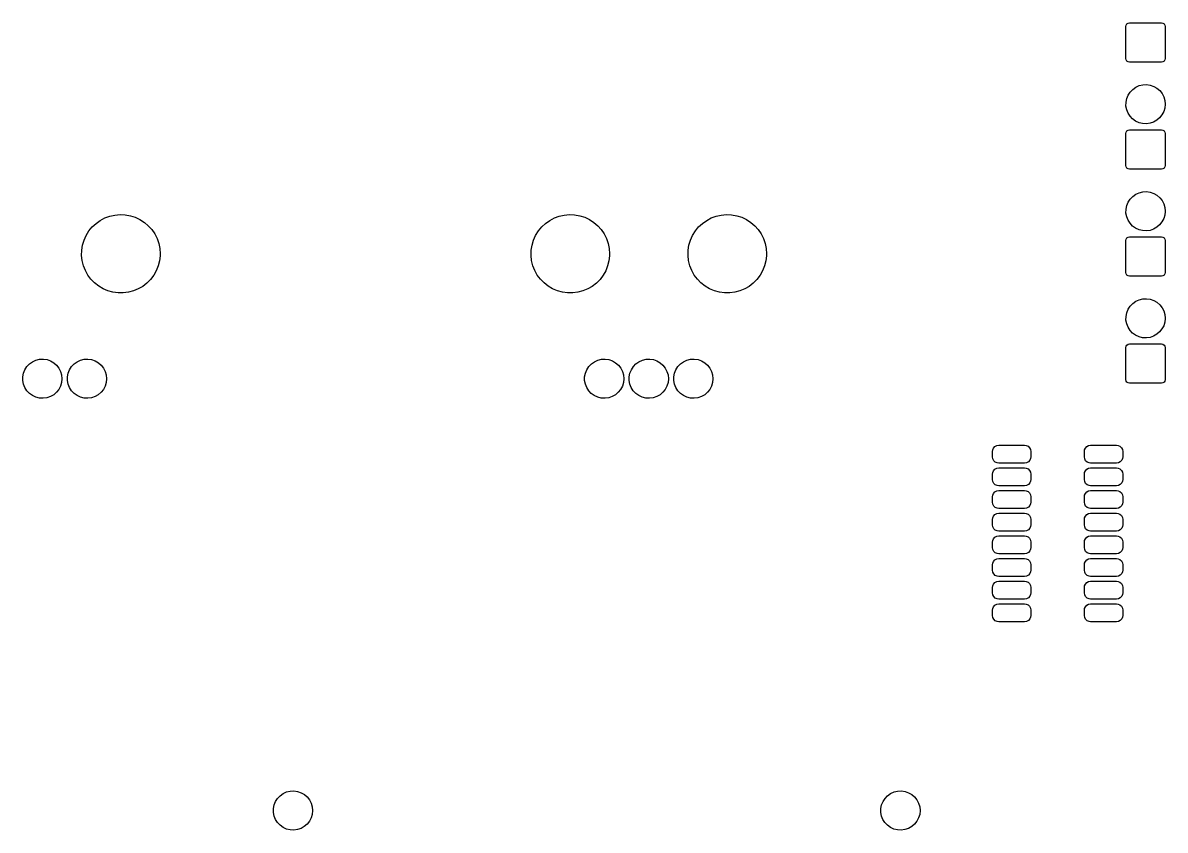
# Model space of a CAD drawing. Extents: x 10 to 584, y -410 to -10.
# Drawn here: x 224.9 to 289, y -157.2 to -112 of the extents above; entities that cross this region are included whole.
import ezdxf

# ---------------------------------------------------------------- set-up
doc = ezdxf.new("R2010")
doc.units = 0
doc.layers.add('BLACK', color=7, linetype='CONTINUOUS')

msp = doc.modelspace()

# ---------------------------------------------------------------- linework, layer by layer
at = {"layer": 'BLACK', "linetype": 'CONTINUOUS'}
for p, q in [((286.775, -112.1), (286.818, -112.035)), ((286.818, -112.035), (286.883, -111.992)), ((286.883, -111.992), (286.96, -111.977)), ((286.96, -111.977), (288.76, -111.977)), ((288.76, -111.977), (288.836, -111.992)), ((288.836, -111.992), (288.901, -112.035)), ((288.901, -112.035), (288.944, -112.1)), ((286.76, -112.177), (286.775, -112.1)), ((286.76, -113.977), (286.76, -112.177)), ((288.944, -112.1), (288.96, -112.177)), ((288.96, -112.177), (288.96, -113.977)), ((286.775, -114.053), (286.76, -113.977)), ((288.96, -113.977), (288.944, -114.053)), ((286.818, -114.118), (286.775, -114.053)), ((286.883, -114.162), (286.818, -114.118)), ((286.96, -114.177), (286.883, -114.162)), ((288.76, -114.177), (286.96, -114.177)), ((288.836, -114.162), (288.76, -114.177)), ((288.901, -114.118), (288.836, -114.162)), ((288.944, -114.053), (288.901, -114.118)), ((286.883, -116.031), (286.996, -115.855)), ((286.996, -115.855), (287.141, -115.704)), ((287.141, -115.704), (287.311, -115.583)), ((287.311, -115.583), (287.501, -115.497)), ((287.501, -115.497), (287.705, -115.448)), ((287.705, -115.448), (287.913, -115.438)), ((287.913, -115.438), (288.12, -115.468)), ((288.12, -115.468), (288.318, -115.537)), ((288.318, -115.537), (288.498, -115.641)), ((288.498, -115.641), (288.656, -115.778)), ((288.656, -115.778), (288.785, -115.943)), ((286.764, -116.638), (286.765, -116.429)), ((286.765, -116.429), (286.805, -116.224)), ((286.805, -116.224), (286.883, -116.031)), ((288.785, -115.943), (288.881, -116.128)), ((288.881, -116.128), (288.94, -116.329)), ((288.96, -116.543), (288.939, -116.75)), ((288.94, -116.329), (288.96, -116.537)), ((288.96, -116.537), (288.96, -116.543)), ((286.803, -116.844), (286.764, -116.638)), ((286.88, -117.038), (286.803, -116.844)), ((286.993, -117.214), (286.88, -117.038)), ((288.782, -117.136), (288.652, -117.3)), ((288.879, -116.951), (288.782, -117.136)), ((288.939, -116.75), (288.879, -116.951)), ((287.136, -117.366), (286.993, -117.214)), ((287.306, -117.488), (287.136, -117.366)), ((287.496, -117.575), (287.306, -117.488)), ((287.699, -117.625), (287.496, -117.575)), ((287.908, -117.636), (287.699, -117.625)), ((288.115, -117.607), (287.908, -117.636)), ((288.312, -117.539), (288.115, -117.607)), ((288.494, -117.436), (288.312, -117.539)), ((288.652, -117.3), (288.494, -117.436)), ((286.76, -118.177), (286.775, -118.1)), ((286.76, -119.977), (286.76, -118.177)), ((286.775, -118.1), (286.818, -118.035)), ((286.818, -118.035), (286.883, -117.992)), ((286.883, -117.992), (286.96, -117.977)), ((286.96, -117.977), (288.76, -117.977)), ((288.76, -117.977), (288.836, -117.992)), ((288.836, -117.992), (288.901, -118.035)), ((288.901, -118.035), (288.944, -118.1)), ((288.944, -118.1), (288.96, -118.177)), ((288.96, -118.177), (288.96, -119.977)), ((286.775, -120.053), (286.76, -119.977)), ((286.818, -120.118), (286.775, -120.053)), ((286.883, -120.162), (286.818, -120.118)), ((286.96, -120.177), (286.883, -120.162)), ((288.76, -120.177), (286.96, -120.177)), ((288.836, -120.162), (288.76, -120.177)), ((288.901, -120.118), (288.836, -120.162)), ((288.944, -120.053), (288.901, -120.118)), ((288.96, -119.977), (288.944, -120.053)), ((287.141, -121.704), (287.311, -121.583)), ((287.311, -121.583), (287.501, -121.497)), ((287.501, -121.497), (287.705, -121.448)), ((287.705, -121.448), (287.913, -121.438)), ((287.913, -121.438), (288.12, -121.468)), ((288.12, -121.468), (288.318, -121.537)), ((288.318, -121.537), (288.498, -121.641)), ((288.498, -121.641), (288.656, -121.778)), ((286.765, -122.429), (286.805, -122.224)), ((286.805, -122.224), (286.883, -122.031)), ((286.883, -122.031), (286.996, -121.855)), ((286.996, -121.855), (287.141, -121.704)), ((288.656, -121.778), (288.785, -121.943)), ((288.785, -121.943), (288.881, -122.128)), ((288.881, -122.128), (288.94, -122.329)), ((288.94, -122.329), (288.96, -122.537)), ((229.254, -123.049), (229.512, -122.913)), ((229.512, -122.913), (229.786, -122.812)), ((229.786, -122.812), (230.071, -122.749)), ((230.071, -122.749), (230.361, -122.723)), ((230.361, -122.723), (230.652, -122.737)), ((230.652, -122.737), (230.939, -122.788)), ((230.939, -122.788), (231.217, -122.877)), ((231.217, -122.877), (231.48, -123.002)), ((254.454, -123.049), (254.712, -122.913)), ((254.712, -122.913), (254.986, -122.812)), ((254.986, -122.812), (255.271, -122.749)), ((255.271, -122.749), (255.561, -122.723)), ((255.561, -122.723), (255.852, -122.737)), ((255.852, -122.737), (256.139, -122.788)), ((256.139, -122.788), (256.417, -122.877)), ((256.417, -122.877), (256.68, -123.002)), ((263.254, -123.049), (263.512, -122.913)), ((263.512, -122.913), (263.786, -122.812)), ((263.786, -122.812), (264.071, -122.749)), ((264.071, -122.749), (264.361, -122.723)), ((264.361, -122.723), (264.652, -122.737)), ((264.652, -122.737), (264.939, -122.788)), ((264.939, -122.788), (265.217, -122.877)), ((265.217, -122.877), (265.48, -123.002)), ((286.764, -122.638), (286.765, -122.429)), ((286.803, -122.844), (286.764, -122.638)), ((286.88, -123.038), (286.803, -122.844)), ((288.879, -122.951), (288.782, -123.136)), ((288.939, -122.75), (288.879, -122.951)), ((288.96, -122.543), (288.939, -122.75)), ((288.96, -122.537), (288.96, -122.543)), ((228.618, -123.642), (228.803, -123.417)), ((228.803, -123.417), (229.017, -123.218)), ((229.017, -123.218), (229.254, -123.049)), ((231.48, -123.002), (231.725, -123.161)), ((231.725, -123.161), (231.946, -123.351)), ((231.946, -123.351), (232.141, -123.568)), ((232.141, -123.568), (232.305, -123.81)), ((253.818, -123.642), (254.003, -123.417)), ((254.003, -123.417), (254.217, -123.218)), ((254.217, -123.218), (254.454, -123.049)), ((256.68, -123.002), (256.925, -123.161)), ((256.925, -123.161), (257.146, -123.351)), ((257.146, -123.351), (257.341, -123.568)), ((257.341, -123.568), (257.505, -123.81)), ((262.618, -123.642), (262.803, -123.417)), ((262.803, -123.417), (263.017, -123.218)), ((263.017, -123.218), (263.254, -123.049)), ((265.48, -123.002), (265.725, -123.161)), ((265.725, -123.161), (265.946, -123.351)), ((265.946, -123.351), (266.141, -123.568)), ((266.141, -123.568), (266.305, -123.81)), ((286.993, -123.214), (286.88, -123.038)), ((287.136, -123.366), (286.993, -123.214)), ((287.306, -123.488), (287.136, -123.366)), ((287.496, -123.575), (287.306, -123.488)), ((287.699, -123.625), (287.496, -123.575)), ((288.115, -123.607), (287.908, -123.636)), ((288.312, -123.539), (288.115, -123.607)), ((288.494, -123.436), (288.312, -123.539)), ((288.652, -123.3), (288.494, -123.436)), ((288.782, -123.136), (288.652, -123.3)), ((228.262, -124.435), (228.345, -124.156)), ((228.345, -124.156), (228.465, -123.89)), ((228.465, -123.89), (228.618, -123.642)), ((232.305, -123.81), (232.435, -124.07)), ((232.435, -124.07), (232.53, -124.346)), ((253.462, -124.435), (253.545, -124.156)), ((253.545, -124.156), (253.665, -123.89)), ((253.665, -123.89), (253.818, -123.642)), ((257.505, -123.81), (257.635, -124.07)), ((257.635, -124.07), (257.73, -124.346)), ((262.262, -124.435), (262.345, -124.156)), ((262.345, -124.156), (262.465, -123.89)), ((262.465, -123.89), (262.618, -123.642)), ((266.305, -123.81), (266.435, -124.07)), ((266.435, -124.07), (266.53, -124.346)), ((286.76, -124.177), (286.775, -124.1)), ((286.76, -125.977), (286.76, -124.177)), ((286.775, -124.1), (286.818, -124.035)), ((286.818, -124.035), (286.883, -123.992)), ((286.883, -123.992), (286.96, -123.977)), ((286.96, -123.977), (288.76, -123.977)), ((287.908, -123.636), (287.699, -123.625)), ((288.76, -123.977), (288.836, -123.992)), ((288.836, -123.992), (288.901, -124.035)), ((288.901, -124.035), (288.944, -124.1)), ((288.944, -124.1), (288.96, -124.177)), ((288.96, -124.177), (288.96, -125.977)), ((228.209, -125.015), (228.216, -124.723)), ((228.216, -124.723), (228.262, -124.435)), ((232.53, -124.346), (232.588, -124.632)), ((232.588, -124.632), (232.607, -124.923)), ((253.409, -125.015), (253.416, -124.723)), ((253.416, -124.723), (253.462, -124.435)), ((257.73, -124.346), (257.788, -124.632)), ((257.788, -124.632), (257.807, -124.923)), ((262.209, -125.015), (262.216, -124.723)), ((262.216, -124.723), (262.262, -124.435)), ((266.53, -124.346), (266.588, -124.632)), ((266.588, -124.632), (266.607, -124.923)), ((228.241, -125.305), (228.209, -125.015)), ((228.31, -125.588), (228.241, -125.305)), ((232.571, -125.32), (232.5, -125.603)), ((232.605, -125.03), (232.571, -125.32)), ((232.607, -124.923), (232.605, -125.03)), ((253.441, -125.305), (253.409, -125.015)), ((253.51, -125.588), (253.441, -125.305)), ((257.771, -125.32), (257.7, -125.603)), ((257.805, -125.03), (257.771, -125.32)), ((257.807, -124.923), (257.805, -125.03)), ((262.241, -125.305), (262.209, -125.015)), ((262.31, -125.588), (262.241, -125.305)), ((266.571, -125.32), (266.5, -125.603)), ((266.605, -125.03), (266.571, -125.32)), ((266.607, -124.923), (266.605, -125.03)), ((228.417, -125.86), (228.31, -125.588)), ((228.558, -126.115), (228.417, -125.86)), ((228.732, -126.349), (228.558, -126.115)), ((232.248, -126.127), (232.073, -126.36)), ((232.391, -125.873), (232.248, -126.127)), ((232.5, -125.603), (232.391, -125.873)), ((253.617, -125.86), (253.51, -125.588)), ((253.758, -126.115), (253.617, -125.86)), ((253.932, -126.349), (253.758, -126.115)), ((257.448, -126.127), (257.273, -126.36)), ((257.591, -125.873), (257.448, -126.127)), ((257.7, -125.603), (257.591, -125.873)), ((262.417, -125.86), (262.31, -125.588)), ((262.558, -126.115), (262.417, -125.86)), ((262.732, -126.349), (262.558, -126.115)), ((266.248, -126.127), (266.073, -126.36)), ((266.391, -125.873), (266.248, -126.127)), ((266.5, -125.603), (266.391, -125.873)), ((286.775, -126.053), (286.76, -125.977)), ((286.818, -126.118), (286.775, -126.053)), ((286.883, -126.162), (286.818, -126.118)), ((286.96, -126.177), (286.883, -126.162)), ((288.836, -126.162), (288.76, -126.177)), ((288.901, -126.118), (288.836, -126.162)), ((288.944, -126.053), (288.901, -126.118)), ((288.96, -125.977), (288.944, -126.053)), ((228.935, -126.558), (228.732, -126.349)), ((229.164, -126.738), (228.935, -126.558)), ((229.415, -126.886), (229.164, -126.738)), ((231.637, -126.747), (231.385, -126.893)), ((231.868, -126.568), (231.637, -126.747)), ((232.073, -126.36), (231.868, -126.568)), ((254.135, -126.558), (253.932, -126.349)), ((254.364, -126.738), (254.135, -126.558)), ((254.615, -126.886), (254.364, -126.738)), ((256.837, -126.747), (256.585, -126.893)), ((257.068, -126.568), (256.837, -126.747)), ((257.273, -126.36), (257.068, -126.568)), ((262.935, -126.558), (262.732, -126.349)), ((263.164, -126.738), (262.935, -126.558)), ((263.415, -126.886), (263.164, -126.738)), ((265.637, -126.747), (265.385, -126.893)), ((265.868, -126.568), (265.637, -126.747)), ((266.073, -126.36), (265.868, -126.568)), ((288.76, -126.177), (286.96, -126.177)), ((229.684, -127), (229.415, -126.886)), ((229.965, -127.078), (229.684, -127)), ((230.254, -127.117), (229.965, -127.078)), ((230.545, -127.118), (230.254, -127.117)), ((230.835, -127.081), (230.545, -127.118)), ((231.116, -127.005), (230.835, -127.081)), ((231.385, -126.893), (231.116, -127.005)), ((254.884, -127), (254.615, -126.886)), ((255.165, -127.078), (254.884, -127)), ((255.454, -127.117), (255.165, -127.078)), ((255.745, -127.118), (255.454, -127.117)), ((256.035, -127.081), (255.745, -127.118)), ((256.316, -127.005), (256.035, -127.081)), ((256.585, -126.893), (256.316, -127.005)), ((263.684, -127), (263.415, -126.886)), ((263.965, -127.078), (263.684, -127)), ((264.254, -127.117), (263.965, -127.078)), ((264.545, -127.118), (264.254, -127.117)), ((264.835, -127.081), (264.545, -127.118)), ((265.116, -127.005), (264.835, -127.081)), ((265.385, -126.893), (265.116, -127.005)), ((287.501, -127.497), (287.705, -127.448)), ((287.705, -127.448), (287.913, -127.438)), ((287.913, -127.438), (288.12, -127.468)), ((286.805, -128.224), (286.883, -128.031)), ((286.883, -128.031), (286.996, -127.855)), ((286.996, -127.855), (287.141, -127.704)), ((287.141, -127.704), (287.311, -127.583)), ((287.311, -127.583), (287.501, -127.497)), ((288.12, -127.468), (288.318, -127.537)), ((288.318, -127.537), (288.498, -127.641)), ((288.498, -127.641), (288.656, -127.778)), ((288.656, -127.778), (288.785, -127.943)), ((288.785, -127.943), (288.881, -128.128)), ((286.764, -128.638), (286.765, -128.429)), ((286.803, -128.844), (286.764, -128.638)), ((286.765, -128.429), (286.805, -128.224)), ((288.881, -128.128), (288.94, -128.329)), ((288.96, -128.543), (288.939, -128.75)), ((288.94, -128.329), (288.96, -128.537)), ((288.96, -128.537), (288.96, -128.543)), ((286.88, -129.038), (286.803, -128.844)), ((286.993, -129.214), (286.88, -129.038)), ((287.136, -129.366), (286.993, -129.214)), ((287.306, -129.488), (287.136, -129.366)), ((288.652, -129.3), (288.494, -129.436)), ((288.782, -129.136), (288.652, -129.3)), ((288.879, -128.951), (288.782, -129.136)), ((288.939, -128.75), (288.879, -128.951)), ((286.818, -130.035), (286.883, -129.992)), ((286.883, -129.992), (286.96, -129.977)), ((286.96, -129.977), (288.76, -129.977)), ((287.496, -129.575), (287.306, -129.488)), ((287.699, -129.625), (287.496, -129.575)), ((287.908, -129.636), (287.699, -129.625)), ((288.115, -129.607), (287.908, -129.636)), ((288.312, -129.539), (288.115, -129.607)), ((288.494, -129.436), (288.312, -129.539)), ((288.76, -129.977), (288.836, -129.992)), ((288.836, -129.992), (288.901, -130.035)), ((286.76, -130.177), (286.775, -130.1)), ((286.76, -131.977), (286.76, -130.177)), ((286.775, -130.1), (286.818, -130.035)), ((288.901, -130.035), (288.944, -130.1)), ((288.944, -130.1), (288.96, -130.177)), ((288.96, -130.177), (288.96, -131.977)), ((225.031, -131.417), (225.144, -131.241)), ((225.144, -131.241), (225.288, -131.09)), ((225.288, -131.09), (225.459, -130.969)), ((225.459, -130.969), (225.649, -130.883)), ((225.649, -130.883), (225.852, -130.834)), ((225.852, -130.834), (226.061, -130.824)), ((226.061, -130.824), (226.268, -130.854)), ((226.268, -130.854), (226.465, -130.923)), ((226.465, -130.923), (226.646, -131.027)), ((226.646, -131.027), (226.804, -131.164)), ((226.804, -131.164), (226.933, -131.329)), ((227.531, -131.417), (227.644, -131.241)), ((227.644, -131.241), (227.788, -131.09)), ((227.788, -131.09), (227.959, -130.969)), ((227.959, -130.969), (228.149, -130.883)), ((228.149, -130.883), (228.352, -130.834)), ((228.352, -130.834), (228.561, -130.824)), ((228.561, -130.824), (228.768, -130.854)), ((228.768, -130.854), (228.965, -130.923)), ((228.965, -130.923), (229.146, -131.027)), ((229.146, -131.027), (229.304, -131.164)), ((229.304, -131.164), (229.433, -131.329)), ((256.531, -131.417), (256.644, -131.241)), ((256.644, -131.241), (256.788, -131.09)), ((256.788, -131.09), (256.959, -130.969)), ((256.959, -130.969), (257.149, -130.883)), ((257.149, -130.883), (257.352, -130.834)), ((257.352, -130.834), (257.561, -130.824)), ((257.561, -130.824), (257.768, -130.854)), ((257.768, -130.854), (257.965, -130.923)), ((257.965, -130.923), (258.146, -131.027)), ((258.146, -131.027), (258.304, -131.164)), ((258.304, -131.164), (258.433, -131.329)), ((259.031, -131.417), (259.144, -131.241)), ((259.144, -131.241), (259.288, -131.09)), ((259.288, -131.09), (259.459, -130.969)), ((259.459, -130.969), (259.649, -130.883)), ((259.649, -130.883), (259.852, -130.834)), ((259.852, -130.834), (260.061, -130.824)), ((260.061, -130.824), (260.268, -130.854)), ((260.268, -130.854), (260.465, -130.923)), ((260.465, -130.923), (260.646, -131.027)), ((260.646, -131.027), (260.804, -131.164)), ((260.804, -131.164), (260.933, -131.329)), ((261.531, -131.417), (261.644, -131.241)), ((261.644, -131.241), (261.788, -131.09)), ((261.788, -131.09), (261.959, -130.969)), ((261.959, -130.969), (262.149, -130.883)), ((262.149, -130.883), (262.352, -130.834)), ((262.352, -130.834), (262.561, -130.824)), ((262.561, -130.824), (262.768, -130.854)), ((262.768, -130.854), (262.965, -130.923)), ((262.965, -130.923), (263.146, -131.027)), ((263.146, -131.027), (263.304, -131.164)), ((263.304, -131.164), (263.433, -131.329)), ((224.912, -131.815), (224.952, -131.61)), ((224.912, -132.024), (224.912, -131.815)), ((224.952, -131.61), (225.031, -131.417)), ((226.933, -131.329), (227.029, -131.514)), ((227.029, -131.514), (227.087, -131.715)), ((227.107, -131.929), (227.086, -132.136)), ((227.087, -131.715), (227.107, -131.923)), ((227.107, -131.923), (227.107, -131.929)), ((227.412, -131.815), (227.452, -131.61)), ((227.412, -132.024), (227.412, -131.815)), ((227.452, -131.61), (227.531, -131.417)), ((229.433, -131.329), (229.529, -131.514)), ((229.529, -131.514), (229.587, -131.715)), ((229.607, -131.929), (229.586, -132.136)), ((229.587, -131.715), (229.607, -131.923)), ((229.607, -131.923), (229.607, -131.929)), ((256.412, -131.815), (256.452, -131.61)), ((256.412, -132.024), (256.412, -131.815)), ((256.452, -131.61), (256.531, -131.417)), ((258.433, -131.329), (258.529, -131.514)), ((258.529, -131.514), (258.587, -131.715)), ((258.607, -131.929), (258.586, -132.136)), ((258.587, -131.715), (258.607, -131.923)), ((258.607, -131.923), (258.607, -131.929)), ((258.912, -131.815), (258.952, -131.61)), ((258.912, -132.024), (258.912, -131.815)), ((258.952, -131.61), (259.031, -131.417)), ((260.933, -131.329), (261.029, -131.514)), ((261.029, -131.514), (261.087, -131.715)), ((261.107, -131.929), (261.086, -132.136)), ((261.087, -131.715), (261.107, -131.923)), ((261.107, -131.923), (261.107, -131.929)), ((261.412, -131.815), (261.452, -131.61)), ((261.412, -132.024), (261.412, -131.815)), ((261.452, -131.61), (261.531, -131.417)), ((263.433, -131.329), (263.529, -131.514)), ((263.529, -131.514), (263.587, -131.715)), ((263.607, -131.929), (263.586, -132.136)), ((263.587, -131.715), (263.607, -131.923)), ((263.607, -131.923), (263.607, -131.929)), ((224.951, -132.23), (224.912, -132.024)), ((225.028, -132.424), (224.951, -132.23)), ((225.14, -132.6), (225.028, -132.424)), ((226.93, -132.522), (226.8, -132.686)), ((227.026, -132.337), (226.93, -132.522)), ((227.086, -132.136), (227.026, -132.337)), ((227.451, -132.23), (227.412, -132.024)), ((227.528, -132.424), (227.451, -132.23)), ((227.64, -132.6), (227.528, -132.424)), ((229.43, -132.522), (229.3, -132.686)), ((229.526, -132.337), (229.43, -132.522)), ((229.586, -132.136), (229.526, -132.337)), ((256.451, -132.23), (256.412, -132.024)), ((256.528, -132.424), (256.451, -132.23)), ((256.64, -132.6), (256.528, -132.424)), ((258.43, -132.522), (258.3, -132.686)), ((258.526, -132.337), (258.43, -132.522)), ((258.586, -132.136), (258.526, -132.337)), ((258.951, -132.23), (258.912, -132.024)), ((259.028, -132.424), (258.951, -132.23)), ((259.14, -132.6), (259.028, -132.424)), ((260.93, -132.522), (260.8, -132.686)), ((261.026, -132.337), (260.93, -132.522)), ((261.086, -132.136), (261.026, -132.337)), ((261.451, -132.23), (261.412, -132.024)), ((261.528, -132.424), (261.451, -132.23)), ((261.64, -132.6), (261.528, -132.424)), ((263.43, -132.522), (263.3, -132.686)), ((263.526, -132.337), (263.43, -132.522)), ((263.586, -132.136), (263.526, -132.337)), ((286.775, -132.053), (286.76, -131.977)), ((286.818, -132.118), (286.775, -132.053)), ((286.883, -132.162), (286.818, -132.118)), ((286.96, -132.177), (286.883, -132.162)), ((288.76, -132.177), (286.96, -132.177)), ((288.836, -132.162), (288.76, -132.177)), ((288.901, -132.118), (288.836, -132.162)), ((288.944, -132.053), (288.901, -132.118)), ((288.96, -131.977), (288.944, -132.053)), ((225.284, -132.752), (225.14, -132.6)), ((225.454, -132.874), (225.284, -132.752)), ((225.644, -132.961), (225.454, -132.874)), ((225.847, -133.011), (225.644, -132.961)), ((226.055, -133.022), (225.847, -133.011)), ((226.262, -132.993), (226.055, -133.022)), ((226.46, -132.925), (226.262, -132.993)), ((226.641, -132.822), (226.46, -132.925)), ((226.8, -132.686), (226.641, -132.822)), ((227.784, -132.752), (227.64, -132.6)), ((227.954, -132.874), (227.784, -132.752)), ((228.144, -132.961), (227.954, -132.874)), ((228.347, -133.011), (228.144, -132.961)), ((228.555, -133.022), (228.347, -133.011)), ((228.762, -132.993), (228.555, -133.022)), ((228.96, -132.925), (228.762, -132.993)), ((229.141, -132.822), (228.96, -132.925)), ((229.3, -132.686), (229.141, -132.822)), ((256.784, -132.752), (256.64, -132.6)), ((256.954, -132.874), (256.784, -132.752)), ((257.144, -132.961), (256.954, -132.874)), ((257.347, -133.011), (257.144, -132.961)), ((257.555, -133.022), (257.347, -133.011)), ((257.762, -132.993), (257.555, -133.022)), ((257.96, -132.925), (257.762, -132.993)), ((258.141, -132.822), (257.96, -132.925)), ((258.3, -132.686), (258.141, -132.822)), ((259.284, -132.752), (259.14, -132.6)), ((259.454, -132.874), (259.284, -132.752)), ((259.644, -132.961), (259.454, -132.874)), ((259.847, -133.011), (259.644, -132.961)), ((260.055, -133.022), (259.847, -133.011)), ((260.262, -132.993), (260.055, -133.022)), ((260.46, -132.925), (260.262, -132.993)), ((260.641, -132.822), (260.46, -132.925)), ((260.8, -132.686), (260.641, -132.822)), ((261.784, -132.752), (261.64, -132.6)), ((261.954, -132.874), (261.784, -132.752)), ((262.144, -132.961), (261.954, -132.874)), ((262.347, -133.011), (262.144, -132.961)), ((262.555, -133.022), (262.347, -133.011)), ((262.762, -132.993), (262.555, -133.022)), ((262.96, -132.925), (262.762, -132.993)), ((263.141, -132.822), (262.96, -132.925)), ((263.3, -132.686), (263.141, -132.822)), ((279.337, -135.813), (279.415, -135.728)), ((279.415, -135.728), (279.517, -135.674)), ((279.517, -135.674), (279.63, -135.655)), ((279.63, -135.655), (281.08, -135.655)), ((281.08, -135.655), (281.167, -135.666)), ((281.167, -135.666), (281.272, -135.712)), ((281.272, -135.712), (281.357, -135.79)), ((284.487, -135.813), (284.565, -135.728)), ((284.565, -135.728), (284.667, -135.674)), ((284.667, -135.674), (284.78, -135.655)), ((284.78, -135.655), (286.23, -135.655)), ((286.23, -135.655), (286.317, -135.666)), ((286.317, -135.666), (286.422, -135.712)), ((286.422, -135.712), (286.507, -135.79)), ((279.28, -136.005), (279.291, -135.918)), ((279.28, -136.305), (279.28, -136.005)), ((279.299, -136.418), (279.28, -136.305)), ((279.291, -135.918), (279.337, -135.813)), ((279.353, -136.52), (279.299, -136.418)), ((281.357, -135.79), (281.411, -135.892)), ((281.419, -136.392), (281.373, -136.497)), ((281.411, -135.892), (281.43, -136.005)), ((281.43, -136.305), (281.419, -136.392)), ((281.43, -136.005), (281.43, -136.305)), ((284.43, -136.005), (284.441, -135.918)), ((284.43, -136.305), (284.43, -136.005)), ((284.449, -136.418), (284.43, -136.305)), ((284.441, -135.918), (284.487, -135.813)), ((284.503, -136.52), (284.449, -136.418)), ((286.507, -135.79), (286.561, -135.892)), ((286.569, -136.392), (286.523, -136.497)), ((286.561, -135.892), (286.58, -136.005)), ((286.58, -136.305), (286.569, -136.392)), ((286.58, -136.005), (286.58, -136.305)), ((279.337, -137.083), (279.415, -136.998)), ((279.438, -136.598), (279.353, -136.52)), ((279.415, -136.998), (279.517, -136.944)), ((279.543, -136.644), (279.438, -136.598)), ((279.517, -136.944), (279.63, -136.925)), ((279.63, -136.655), (279.543, -136.644)), ((281.08, -136.655), (279.63, -136.655)), ((279.63, -136.925), (281.08, -136.925)), ((281.193, -136.636), (281.08, -136.655)), ((281.08, -136.925), (281.167, -136.936)), ((281.167, -136.936), (281.272, -136.982)), ((281.295, -136.582), (281.193, -136.636)), ((281.272, -136.982), (281.357, -137.06)), ((281.373, -136.497), (281.295, -136.582)), ((281.357, -137.06), (281.411, -137.162)), ((284.487, -137.083), (284.565, -136.998)), ((284.588, -136.598), (284.503, -136.52)), ((284.565, -136.998), (284.667, -136.944)), ((284.693, -136.644), (284.588, -136.598)), ((284.667, -136.944), (284.78, -136.925)), ((284.78, -136.655), (284.693, -136.644)), ((286.23, -136.655), (284.78, -136.655)), ((284.78, -136.925), (286.23, -136.925)), ((286.343, -136.636), (286.23, -136.655)), ((286.23, -136.925), (286.317, -136.936)), ((286.317, -136.936), (286.422, -136.982)), ((286.445, -136.582), (286.343, -136.636)), ((286.422, -136.982), (286.507, -137.06)), ((286.523, -136.497), (286.445, -136.582)), ((286.507, -137.06), (286.561, -137.162)), ((279.28, -137.275), (279.291, -137.188)), ((279.28, -137.575), (279.28, -137.275)), ((279.299, -137.688), (279.28, -137.575)), ((279.291, -137.188), (279.337, -137.083)), ((279.353, -137.79), (279.299, -137.688)), ((281.419, -137.662), (281.373, -137.767)), ((281.411, -137.162), (281.43, -137.275)), ((281.43, -137.575), (281.419, -137.662)), ((281.43, -137.275), (281.43, -137.575)), ((284.43, -137.275), (284.441, -137.188)), ((284.43, -137.575), (284.43, -137.275)), ((284.449, -137.688), (284.43, -137.575)), ((284.441, -137.188), (284.487, -137.083)), ((284.503, -137.79), (284.449, -137.688)), ((286.569, -137.662), (286.523, -137.767)), ((286.561, -137.162), (286.58, -137.275)), ((286.58, -137.575), (286.569, -137.662)), ((286.58, -137.275), (286.58, -137.575)), ((279.337, -138.353), (279.415, -138.268)), ((279.438, -137.868), (279.353, -137.79)), ((279.415, -138.268), (279.517, -138.214)), ((279.543, -137.914), (279.438, -137.868)), ((279.517, -138.214), (279.63, -138.195)), ((279.63, -137.925), (279.543, -137.914)), ((281.08, -137.925), (279.63, -137.925)), ((279.63, -138.195), (281.08, -138.195)), ((281.193, -137.906), (281.08, -137.925)), ((281.08, -138.195), (281.167, -138.206)), ((281.167, -138.206), (281.272, -138.252)), ((281.295, -137.852), (281.193, -137.906)), ((281.272, -138.252), (281.357, -138.33)), ((281.373, -137.767), (281.295, -137.852)), ((281.357, -138.33), (281.411, -138.432)), ((284.487, -138.353), (284.565, -138.268)), ((284.588, -137.868), (284.503, -137.79)), ((284.565, -138.268), (284.667, -138.214)), ((284.693, -137.914), (284.588, -137.868)), ((284.667, -138.214), (284.78, -138.195)), ((284.78, -137.925), (284.693, -137.914)), ((286.23, -137.925), (284.78, -137.925)), ((284.78, -138.195), (286.23, -138.195)), ((286.343, -137.906), (286.23, -137.925)), ((286.23, -138.195), (286.317, -138.206)), ((286.317, -138.206), (286.422, -138.252)), ((286.445, -137.852), (286.343, -137.906)), ((286.422, -138.252), (286.507, -138.33)), ((286.523, -137.767), (286.445, -137.852)), ((286.507, -138.33), (286.561, -138.432)), ((279.28, -138.545), (279.291, -138.458)), ((279.28, -138.845), (279.28, -138.545)), ((279.299, -138.958), (279.28, -138.845)), ((279.291, -138.458), (279.337, -138.353)), ((279.353, -139.06), (279.299, -138.958)), ((281.419, -138.932), (281.373, -139.037)), ((281.411, -138.432), (281.43, -138.545)), ((281.43, -138.845), (281.419, -138.932)), ((281.43, -138.545), (281.43, -138.845)), ((284.43, -138.545), (284.441, -138.458)), ((284.43, -138.845), (284.43, -138.545)), ((284.449, -138.958), (284.43, -138.845)), ((284.441, -138.458), (284.487, -138.353)), ((284.503, -139.06), (284.449, -138.958)), ((286.569, -138.932), (286.523, -139.037)), ((286.561, -138.432), (286.58, -138.545)), ((286.58, -138.845), (286.569, -138.932)), ((286.58, -138.545), (286.58, -138.845)), ((279.291, -139.728), (279.337, -139.623)), ((279.337, -139.623), (279.415, -139.538)), ((279.438, -139.138), (279.353, -139.06)), ((279.415, -139.538), (279.517, -139.484)), ((279.543, -139.184), (279.438, -139.138)), ((279.517, -139.484), (279.63, -139.465)), ((279.63, -139.195), (279.543, -139.184)), ((281.08, -139.195), (279.63, -139.195)), ((279.63, -139.465), (281.08, -139.465)), ((281.193, -139.176), (281.08, -139.195)), ((281.08, -139.465), (281.167, -139.476)), ((281.167, -139.476), (281.272, -139.522)), ((281.295, -139.122), (281.193, -139.176)), ((281.272, -139.522), (281.357, -139.6)), ((281.373, -139.037), (281.295, -139.122)), ((281.357, -139.6), (281.411, -139.702)), ((284.441, -139.728), (284.487, -139.623)), ((284.487, -139.623), (284.565, -139.538)), ((284.588, -139.138), (284.503, -139.06)), ((284.565, -139.538), (284.667, -139.484)), ((284.693, -139.184), (284.588, -139.138)), ((284.667, -139.484), (284.78, -139.465)), ((284.78, -139.195), (284.693, -139.184)), ((286.23, -139.195), (284.78, -139.195)), ((284.78, -139.465), (286.23, -139.465)), ((286.343, -139.176), (286.23, -139.195)), ((286.23, -139.465), (286.317, -139.476)), ((286.317, -139.476), (286.422, -139.522)), ((286.445, -139.122), (286.343, -139.176)), ((286.422, -139.522), (286.507, -139.6)), ((286.523, -139.037), (286.445, -139.122)), ((286.507, -139.6), (286.561, -139.702)), ((279.28, -139.815), (279.291, -139.728)), ((279.28, -140.115), (279.28, -139.815)), ((279.299, -140.228), (279.28, -140.115)), ((279.353, -140.33), (279.299, -140.228)), ((281.419, -140.202), (281.373, -140.307)), ((281.411, -139.702), (281.43, -139.815)), ((281.43, -140.115), (281.419, -140.202)), ((281.43, -139.815), (281.43, -140.115)), ((284.43, -139.815), (284.441, -139.728)), ((284.43, -140.115), (284.43, -139.815)), ((284.449, -140.228), (284.43, -140.115)), ((284.503, -140.33), (284.449, -140.228)), ((286.569, -140.202), (286.523, -140.307)), ((286.561, -139.702), (286.58, -139.815)), ((286.58, -140.115), (286.569, -140.202)), ((286.58, -139.815), (286.58, -140.115)), ((279.291, -140.998), (279.337, -140.893)), ((279.337, -140.893), (279.415, -140.808)), ((279.438, -140.408), (279.353, -140.33)), ((279.415, -140.808), (279.517, -140.754)), ((279.543, -140.454), (279.438, -140.408)), ((279.517, -140.754), (279.63, -140.735)), ((279.63, -140.465), (279.543, -140.454)), ((281.08, -140.465), (279.63, -140.465)), ((279.63, -140.735), (281.08, -140.735)), ((281.193, -140.446), (281.08, -140.465)), ((281.08, -140.735), (281.167, -140.746)), ((281.167, -140.746), (281.272, -140.792)), ((281.295, -140.392), (281.193, -140.446)), ((281.272, -140.792), (281.357, -140.87)), ((281.373, -140.307), (281.295, -140.392)), ((281.357, -140.87), (281.411, -140.972)), ((284.441, -140.998), (284.487, -140.893)), ((284.487, -140.893), (284.565, -140.808)), ((284.588, -140.408), (284.503, -140.33)), ((284.565, -140.808), (284.667, -140.754)), ((284.693, -140.454), (284.588, -140.408)), ((284.667, -140.754), (284.78, -140.735)), ((284.78, -140.465), (284.693, -140.454)), ((286.23, -140.465), (284.78, -140.465)), ((284.78, -140.735), (286.23, -140.735)), ((286.343, -140.446), (286.23, -140.465)), ((286.23, -140.735), (286.317, -140.746)), ((286.317, -140.746), (286.422, -140.792)), ((286.445, -140.392), (286.343, -140.446)), ((286.422, -140.792), (286.507, -140.87)), ((286.523, -140.307), (286.445, -140.392)), ((286.507, -140.87), (286.561, -140.972)), ((279.28, -141.085), (279.291, -140.998)), ((279.28, -141.385), (279.28, -141.085)), ((279.299, -141.498), (279.28, -141.385)), ((279.353, -141.6), (279.299, -141.498)), ((281.419, -141.472), (281.373, -141.577)), ((281.411, -140.972), (281.43, -141.085)), ((281.43, -141.385), (281.419, -141.472)), ((281.43, -141.085), (281.43, -141.385)), ((284.43, -141.085), (284.441, -140.998)), ((284.43, -141.385), (284.43, -141.085)), ((284.449, -141.498), (284.43, -141.385)), ((284.503, -141.6), (284.449, -141.498)), ((286.569, -141.472), (286.523, -141.577)), ((286.561, -140.972), (286.58, -141.085)), ((286.58, -141.385), (286.569, -141.472)), ((286.58, -141.085), (286.58, -141.385)), ((279.291, -142.268), (279.337, -142.163)), ((279.337, -142.163), (279.415, -142.078)), ((279.438, -141.678), (279.353, -141.6)), ((279.415, -142.078), (279.517, -142.024)), ((279.543, -141.724), (279.438, -141.678)), ((279.517, -142.024), (279.63, -142.005)), ((279.63, -141.735), (279.543, -141.724)), ((281.08, -141.735), (279.63, -141.735)), ((279.63, -142.005), (281.08, -142.005)), ((281.193, -141.716), (281.08, -141.735)), ((281.08, -142.005), (281.167, -142.016)), ((281.167, -142.016), (281.272, -142.062)), ((281.295, -141.662), (281.193, -141.716)), ((281.272, -142.062), (281.357, -142.14)), ((281.373, -141.577), (281.295, -141.662)), ((281.357, -142.14), (281.411, -142.242)), ((284.441, -142.268), (284.487, -142.163)), ((284.487, -142.163), (284.565, -142.078)), ((284.588, -141.678), (284.503, -141.6)), ((284.565, -142.078), (284.667, -142.024)), ((284.693, -141.724), (284.588, -141.678)), ((284.667, -142.024), (284.78, -142.005)), ((284.78, -141.735), (284.693, -141.724)), ((286.23, -141.735), (284.78, -141.735)), ((284.78, -142.005), (286.23, -142.005)), ((286.343, -141.716), (286.23, -141.735)), ((286.23, -142.005), (286.317, -142.016)), ((286.317, -142.016), (286.422, -142.062)), ((286.445, -141.662), (286.343, -141.716)), ((286.422, -142.062), (286.507, -142.14)), ((286.523, -141.577), (286.445, -141.662)), ((286.507, -142.14), (286.561, -142.242)), ((279.28, -142.355), (279.291, -142.268)), ((279.28, -142.655), (279.28, -142.355)), ((279.299, -142.768), (279.28, -142.655)), ((279.353, -142.87), (279.299, -142.768)), ((281.419, -142.742), (281.373, -142.847)), ((281.411, -142.242), (281.43, -142.355)), ((281.43, -142.655), (281.419, -142.742)), ((281.43, -142.355), (281.43, -142.655)), ((284.43, -142.355), (284.441, -142.268)), ((284.43, -142.655), (284.43, -142.355)), ((284.449, -142.768), (284.43, -142.655)), ((284.503, -142.87), (284.449, -142.768)), ((286.569, -142.742), (286.523, -142.847)), ((286.561, -142.242), (286.58, -142.355)), ((286.58, -142.655), (286.569, -142.742)), ((286.58, -142.355), (286.58, -142.655)), ((279.291, -143.538), (279.337, -143.433)), ((279.337, -143.433), (279.415, -143.348)), ((279.438, -142.948), (279.353, -142.87)), ((279.415, -143.348), (279.517, -143.294)), ((279.543, -142.994), (279.438, -142.948)), ((279.517, -143.294), (279.63, -143.275)), ((279.63, -143.005), (279.543, -142.994)), ((281.08, -143.005), (279.63, -143.005)), ((279.63, -143.275), (281.08, -143.275)), ((281.193, -142.986), (281.08, -143.005)), ((281.08, -143.275), (281.167, -143.286)), ((281.167, -143.286), (281.272, -143.332)), ((281.295, -142.932), (281.193, -142.986)), ((281.272, -143.332), (281.357, -143.41)), ((281.373, -142.847), (281.295, -142.932)), ((281.357, -143.41), (281.411, -143.512)), ((284.441, -143.538), (284.487, -143.433)), ((284.487, -143.433), (284.565, -143.348)), ((284.588, -142.948), (284.503, -142.87)), ((284.565, -143.348), (284.667, -143.294)), ((284.693, -142.994), (284.588, -142.948)), ((284.667, -143.294), (284.78, -143.275)), ((284.78, -143.005), (284.693, -142.994)), ((286.23, -143.005), (284.78, -143.005)), ((284.78, -143.275), (286.23, -143.275)), ((286.343, -142.986), (286.23, -143.005)), ((286.23, -143.275), (286.317, -143.286)), ((286.317, -143.286), (286.422, -143.332)), ((286.445, -142.932), (286.343, -142.986)), ((286.422, -143.332), (286.507, -143.41)), ((286.523, -142.847), (286.445, -142.932)), ((286.507, -143.41), (286.561, -143.512)), ((279.28, -143.625), (279.291, -143.538)), ((279.28, -143.925), (279.28, -143.625)), ((279.299, -144.038), (279.28, -143.925)), ((279.353, -144.14), (279.299, -144.038)), ((281.419, -144.012), (281.373, -144.117)), ((281.411, -143.512), (281.43, -143.625)), ((281.43, -143.925), (281.419, -144.012)), ((281.43, -143.625), (281.43, -143.925)), ((284.43, -143.625), (284.441, -143.538)), ((284.43, -143.925), (284.43, -143.625)), ((284.449, -144.038), (284.43, -143.925)), ((284.503, -144.14), (284.449, -144.038)), ((286.569, -144.012), (286.523, -144.117)), ((286.561, -143.512), (286.58, -143.625)), ((286.58, -143.925), (286.569, -144.012)), ((286.58, -143.625), (286.58, -143.925)), ((279.291, -144.808), (279.337, -144.703)), ((279.337, -144.703), (279.415, -144.618)), ((279.438, -144.218), (279.353, -144.14)), ((279.415, -144.618), (279.517, -144.564)), ((279.543, -144.264), (279.438, -144.218)), ((279.517, -144.564), (279.63, -144.545)), ((279.63, -144.275), (279.543, -144.264)), ((281.08, -144.275), (279.63, -144.275)), ((279.63, -144.545), (281.08, -144.545)), ((281.193, -144.256), (281.08, -144.275)), ((281.08, -144.545), (281.167, -144.556)), ((281.167, -144.556), (281.272, -144.602)), ((281.295, -144.202), (281.193, -144.256)), ((281.272, -144.602), (281.357, -144.68)), ((281.373, -144.117), (281.295, -144.202)), ((281.357, -144.68), (281.411, -144.782)), ((284.441, -144.808), (284.487, -144.703)), ((284.487, -144.703), (284.565, -144.618)), ((284.588, -144.218), (284.503, -144.14)), ((284.565, -144.618), (284.667, -144.564)), ((284.693, -144.264), (284.588, -144.218)), ((284.667, -144.564), (284.78, -144.545)), ((284.78, -144.275), (284.693, -144.264)), ((286.23, -144.275), (284.78, -144.275)), ((284.78, -144.545), (286.23, -144.545)), ((286.343, -144.256), (286.23, -144.275)), ((286.23, -144.545), (286.317, -144.556)), ((286.317, -144.556), (286.422, -144.602)), ((286.445, -144.202), (286.343, -144.256)), ((286.422, -144.602), (286.507, -144.68)), ((286.523, -144.117), (286.445, -144.202)), ((286.507, -144.68), (286.561, -144.782)), ((279.28, -144.895), (279.291, -144.808)), ((279.28, -145.195), (279.28, -144.895)), ((279.299, -145.308), (279.28, -145.195)), ((279.353, -145.41), (279.299, -145.308)), ((281.373, -145.387), (281.295, -145.472)), ((281.419, -145.282), (281.373, -145.387)), ((281.411, -144.782), (281.43, -144.895)), ((281.43, -145.195), (281.419, -145.282)), ((281.43, -144.895), (281.43, -145.195)), ((284.43, -144.895), (284.441, -144.808)), ((284.43, -145.195), (284.43, -144.895)), ((284.449, -145.308), (284.43, -145.195)), ((284.503, -145.41), (284.449, -145.308)), ((286.523, -145.387), (286.445, -145.472)), ((286.569, -145.282), (286.523, -145.387)), ((286.561, -144.782), (286.58, -144.895)), ((286.58, -145.195), (286.569, -145.282)), ((286.58, -144.895), (286.58, -145.195)), ((279.438, -145.488), (279.353, -145.41)), ((279.543, -145.534), (279.438, -145.488)), ((279.63, -145.545), (279.543, -145.534)), ((281.08, -145.545), (279.63, -145.545)), ((281.193, -145.526), (281.08, -145.545)), ((281.295, -145.472), (281.193, -145.526)), ((284.588, -145.488), (284.503, -145.41)), ((284.693, -145.534), (284.588, -145.488)), ((284.78, -145.545), (284.693, -145.534)), ((286.23, -145.545), (284.78, -145.545)), ((286.343, -145.526), (286.23, -145.545)), ((286.445, -145.472), (286.343, -145.526)), ((239.002, -155.816), (239.081, -155.623)), ((239.081, -155.623), (239.194, -155.447)), ((239.194, -155.447), (239.338, -155.296)), ((239.338, -155.296), (239.509, -155.175)), ((239.509, -155.175), (239.699, -155.089)), ((239.699, -155.089), (239.902, -155.04)), ((239.902, -155.04), (240.111, -155.03)), ((240.111, -155.03), (240.318, -155.06)), ((240.318, -155.06), (240.515, -155.129)), ((240.515, -155.129), (240.696, -155.233)), ((240.696, -155.233), (240.854, -155.37)), ((240.854, -155.37), (240.983, -155.535)), ((240.983, -155.535), (241.079, -155.72)), ((273.062, -155.816), (273.141, -155.623)), ((273.141, -155.623), (273.254, -155.447)), ((273.254, -155.447), (273.398, -155.296)), ((273.398, -155.296), (273.569, -155.175)), ((273.569, -155.175), (273.759, -155.089)), ((273.759, -155.089), (273.962, -155.04)), ((273.962, -155.04), (274.171, -155.03)), ((274.171, -155.03), (274.378, -155.06)), ((274.378, -155.06), (274.575, -155.129)), ((274.575, -155.129), (274.756, -155.233)), ((274.756, -155.233), (274.914, -155.37)), ((274.914, -155.37), (275.043, -155.535)), ((275.043, -155.535), (275.139, -155.72)), ((238.962, -156.021), (239.002, -155.816)), ((238.962, -156.23), (238.962, -156.021)), ((239.001, -156.436), (238.962, -156.23)), ((241.079, -155.72), (241.137, -155.921)), ((241.157, -156.135), (241.136, -156.342)), ((241.137, -155.921), (241.157, -156.129)), ((241.157, -156.129), (241.157, -156.135)), ((273.022, -156.021), (273.062, -155.816)), ((273.022, -156.23), (273.022, -156.021)), ((273.061, -156.436), (273.022, -156.23)), ((275.139, -155.72), (275.197, -155.921)), ((275.217, -156.135), (275.196, -156.342)), ((275.197, -155.921), (275.217, -156.129)), ((275.217, -156.129), (275.217, -156.135)), ((239.078, -156.63), (239.001, -156.436)), ((239.19, -156.806), (239.078, -156.63)), ((239.334, -156.958), (239.19, -156.806)), ((240.85, -156.892), (240.691, -157.028)), ((240.98, -156.728), (240.85, -156.892)), ((241.076, -156.543), (240.98, -156.728)), ((241.136, -156.342), (241.076, -156.543)), ((273.138, -156.63), (273.061, -156.436)), ((273.25, -156.806), (273.138, -156.63)), ((273.394, -156.958), (273.25, -156.806)), ((274.91, -156.892), (274.751, -157.028)), ((275.04, -156.728), (274.91, -156.892)), ((275.136, -156.543), (275.04, -156.728)), ((275.196, -156.342), (275.136, -156.543)), ((239.504, -157.08), (239.334, -156.958)), ((239.694, -157.167), (239.504, -157.08)), ((239.897, -157.217), (239.694, -157.167)), ((240.105, -157.228), (239.897, -157.217)), ((240.312, -157.199), (240.105, -157.228)), ((240.51, -157.131), (240.312, -157.199)), ((240.691, -157.028), (240.51, -157.131)), ((273.564, -157.08), (273.394, -156.958)), ((273.754, -157.167), (273.564, -157.08)), ((273.957, -157.217), (273.754, -157.167)), ((274.165, -157.228), (273.957, -157.217)), ((274.372, -157.199), (274.165, -157.228)), ((274.57, -157.131), (274.372, -157.199)), ((274.751, -157.028), (274.57, -157.131))]:
    msp.add_line(p, q, dxfattribs=at)

doc.saveas('drawing.dxf')
